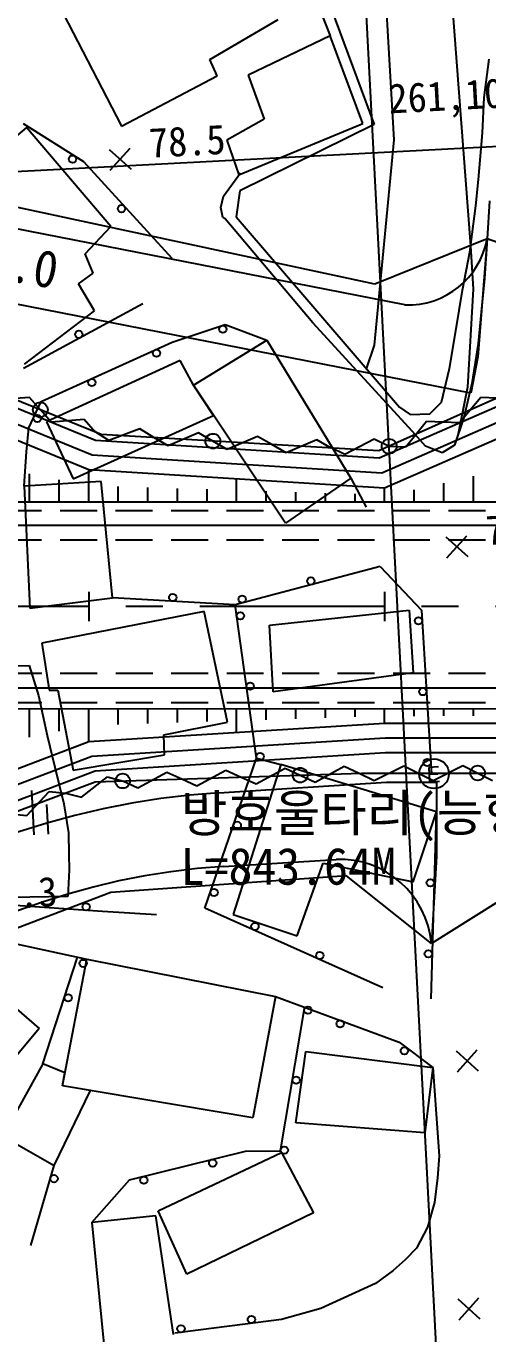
# Model space of a CAD drawing. Header units: millimetres. Extents: x 9574 to 10370, y 1103 to 1809.
# Drawn here: x 10174.2 to 10205.5, y 1423.1 to 1511.5 of the extents above; entities that cross this region are included whole.
import ezdxf
from ezdxf.xclip import XClip

# ---------------------------------------------------------------- set-up
doc = ezdxf.new("R2010")
doc.units = ezdxf.units.MM
doc.header["$LTSCALE"] = 10
doc.header["$MEASUREMENT"] = 0
doc.header["$XCLIPFRAME"] = 2
doc.linetypes.add('CENTER', pattern=[2, 1.25, -0.25, 0.25, -0.25])
doc.linetypes.add('HIDDEN', pattern=[0.375, 0.25, -0.125])
doc.layers.add('TZ-BASE', color=253, linetype='Continuous')
doc.layers.add('TZ-CABL', color=4, linetype='Continuous')
doc.styles.add('HANA', font='GulimChe.ttf')
doc.linetypes.add('ZIGZAG', pattern='A,0.0001,-0.2,[131,ltypeshp.shx,S=0.2,R=0,X=-0.2,Y=0],-0.4,[131,ltypeshp.shx,S=0.2,R=180,X=0.2,Y=0],-0.2', length=0.8001)

# ---------------------------------------------------------------- blocks, each defined once
blk = doc.blocks.new('JD-SDKSDK43SA')
at = {"layer": 'TZ-BASE'}
for p, q in [((552.288, -218.638), (524.838, 307.024)), ((542.348, 69.667, 78), (545.816, 24.391, 78)), ((540.636, 31.548, 79), (538.583, 67.281, 79)), ((532.952, 49.605, 79.529), (539.305, 32.595, 79.529)), ((535, 41.92, 81.258), (536.33, 38.578, 81.258)), ((517.959, 40.702, 83.664), (522.214, 32.471, 83.664)), ((280, 17.131), (700, 39.063)), ((528.181, 36.991, 83.664), (532.797, 39.69, 83.664)), ((536.33, 38.578, 81.258), (530.767, 35.918, 81.258)), ((538.527, 32.659, 81.258), (536.33, 38.578, 81.258)), ((528.682, 35.885, 83.664), (528.181, 36.991, 83.664)), ((546.738, 34.422, 79.529), (547.078, 37.01, 79.529)), ((522.214, 32.471, 83.664), (528.682, 35.885, 83.664)), ((530.767, 35.918, 81.258), (531.855, 32.937, 81.258)), ((546.606, 32.033, 79.529), (546.738, 34.422, 79.529)), ((531.855, 32.937, 81.258), (529.333, 31.538, 81.258)), ((515.789, 32.39, 82.01), (507.815, 25.669, 82.01)), ((515.574, 32.645, 80.346), (519.638, 30.086, 80.346)), ((521.488, 25.681, 82.01), (515.789, 32.39, 82.01)), ((530.147, 29.174, 81.258), (538.527, 32.659, 81.258)), ((539.305, 32.595, 79.529), (530.222, 28.104, 79.529)), ((546.344, 28.866, 79.529), (546.606, 32.033, 79.529)), ((521.458, 29.494, 78.519), (522.797, 30.98, 78.519)), ((529.333, 31.538, 81.258), (530.147, 29.174, 81.258)), ((539.307, 17.665, 79), (540.636, 31.548, 79)), ((519.638, 30.086, 80.346), (525.611, 23.556, 80.346)), ((521.385, 30.906, 78.519), (522.871, 29.567, 78.519)), ((539.335, 21.803), (504.222, 29.318)), ((539.335, 21.803), (504.222, 29.318)), ((529.114, 27.753, 70.591), (530.255, 29.329, 70.591)), ((546.176, 27.078, 79.529), (546.344, 28.866, 79.529)), ((541.378, 20.386), (505.253, 27.462)), ((528.94, 26.974, 70.591), (529.114, 27.753, 70.591)), ((530.222, 28.104, 79.529), (529.967, 26.356, 79.529)), ((547.091, 27.424, 70.591), (546.943, 24.863, 70.591)), ((529.065, 26.311, 70.591), (528.94, 26.974, 70.591)), ((545.763, 23.95, 79.529), (546.176, 27.078, 79.529)), ((519.751, 23.851, 82.01), (521.488, 25.681, 82.01)), ((529.217, 26.207, 70.591), (529.065, 26.311, 70.591)), ((535.139, 19.182, 70.591), (529.217, 26.207, 70.591)), ((529.967, 26.356, 79.529), (541.005, 13.466, 79.529)), ((546.943, 24.863), (539.335, 21.803)), ((546.943, 24.863), (539.335, 21.803)), ((546.943, 24.863), (546.309, 16.873)), ((546.943, 24.863, 70.591), (546.755, 22.17, 70.591)), ((559.999, 20.193), (546.943, 24.863)), ((559.999, 20.193), (546.943, 24.863)), ((545.271, 21.38, 79.529), (545.763, 23.95, 79.529)), ((545.816, 24.391, 78), (545.976, 21.446, 78)), ((520.301, 22.533, 82.01), (519.751, 23.851, 82.01)), ((545.828, 14.42), (504.292, 22.555)), ((519.31, 21.819, 82.01), (520.301, 22.533, 82.01)), ((546.755, 22.17, 70.591), (546.533, 19.907, 70.591)), ((520.389, 19.998, 82.01), (519.31, 21.819, 82.01)), ((544.804, 18.638, 79.529), (545.271, 21.38, 79.529)), ((545.976, 21.446, 78), (545.609, 14.819, 78)), ((523.65, 20.453, 80.002), (515.595, 16.096, 80.002)), ((515.667, 16.393, 82.01), (520.389, 19.998, 82.01)), ((546.533, 19.907, 70.591), (546.331, 17.775, 70.591)), ((500.564, 19.38), (520.452, 11.247)), ((525.63, 17.882, 79.409), (529.232, 19.072, 79.409)), ((529.232, 19.072, 79.409), (532.049, 18.002, 79.409)), ((541.886, 11.834, 70.591), (535.139, 19.182, 70.591)), ((539.64, 10.049), (559.343, 18.69)), ((544.377, 16.09, 79.529), (544.804, 18.638, 79.529)), ((500.281, 18.415), (520.226, 10.259)), ((516.792, 13.869, 79.409), (525.63, 17.882, 79.409)), ((527.076, 14.97, 80.076), (532.049, 18.002, 80.076)), ((532.049, 18.002, 80.076), (537.71, 8.668, 80.076)), ((539.82, 9.036), (559.671, 17.741)), ((546.331, 17.775, 70.591), (545.907, 15.077, 70.591)), ((499.999, 17.45), (520, 9.271)), ((538.781, 16.064, 79), (539.307, 17.665, 79)), ((546.309, 16.873), (545.828, 14.42)), ((526.173, 16.623, 80.126), (517.145, 12.476, 80.126)), ((527.076, 14.97, 80.126), (526.173, 16.623, 80.126)), ((540, 8.022), (559.999, 16.793)), ((543.854, 13.819, 79.529), (544.377, 16.09, 79.529)), ((545.907, 15.077, 70.591), (545.364, 12.784, 70.591)), ((533.295, 5.63, 80.076), (527.076, 14.97, 80.076)), ((528.441, 12.921, 80.126), (527.076, 14.97, 80.126)), ((545.609, 14.819, 78), (544.946, 11.561, 78)), ((515.995, 14.14), (513.765, 13.966)), ((515.957, 12.085, 79.409), (516.792, 13.869, 79.409)), ((516.733, 13.3), (515.995, 14.14)), ((517.471, 12.46), (516.733, 13.3)), ((541.005, 13.466, 79.529), (541.727, 12.99, 79.529)), ((543.059, 13.025, 79.529), (543.854, 13.819, 79.529)), ((546.495, 14.139), (545.071, 12.415)), ((547.612, 14.087), (546.495, 14.139)), ((517.145, 12.476, 80.126), (518.943, 8.631, 80.126)), ((519.701, 12.634), (517.471, 12.46)), ((518.943, 8.631, 80.126), (528.441, 12.921, 80.126)), ((520.439, 11.795), (519.701, 12.634)), ((542.842, 12.506), (541.424, 10.777)), ((541.727, 12.99, 79.529), (543.059, 13.025, 79.529)), ((543.959, 12.458), (542.842, 12.506)), ((545.071, 12.415), (543.955, 12.467)), ((545.364, 12.784, 70.591), (544.726, 10.919, 70.591)), ((515.785, 10.447, 79.409), (515.957, 12.085, 79.409)), ((521.365, 11.222), (520.42, 11.821)), ((523.456, 12.015), (521.365, 11.222)), ((524.4, 11.417), (523.456, 12.015)), ((527.424, 11.738), (525.369, 10.859)), ((528.393, 11.18), (527.424, 11.738)), ((531.417, 11.501), (529.362, 10.622)), ((532.386, 10.943), (531.417, 11.501)), ((542.771, 10.847, 70.591), (541.886, 11.834, 70.591)), ((520.452, 11.247), (539.64, 10.049)), ((525.369, 10.859), (524.4, 11.417)), ((529.362, 10.622), (528.393, 11.18)), ((533.355, 10.384), (532.386, 10.943)), ((535.41, 11.264), (533.355, 10.384)), ((536.379, 10.706), (535.41, 11.264)), ((537.313, 10.288), (536.307, 10.776)), ((539.301, 11.313), (537.313, 10.288)), ((540.307, 10.825), (539.301, 11.313)), ((541.424, 10.777), (540.307, 10.825)), ((543.901, 10.382, 70.591), (542.771, 10.847, 70.591)), ((544.726, 10.919, 70.591), (543.901, 10.382, 70.591)), ((515.645, 8.138, 79.409), (515.785, 10.447, 79.409)), ((520.226, 10.259), (539.82, 9.036)), ((516, 7.071), (515.999, 8.973)), ((520, 7.071), (519.999, 9.271)), ((520, 9.271), (540, 8.022)), ((520.839, 8.444, 79.409), (515.645, 8.138, 79.409)), ((515.645, 8.138, 79.409), (516.031, -0.107, 79.409)), ((518, 7.071), (517.999, 8.572)), ((521.603, 0.596, 79.409), (520.839, 8.444, 79.409)), ((522, 7.071), (522, 8.109)), ((524, 7.071), (524, 8.047)), ((526, 7.072), (526, 7.984)), ((530, 7.072), (529.999, 8.647)), ((537.71, 8.668, 80.076), (533.295, 5.63, 80.076)), ((537.71, 8.668, 80.076), (538.751, 6.723, 80.076)), ((540, 7.072), (540, 8.022)), ((544, 7.072), (543.999, 8.35)), ((546, 7.073), (545.999, 8.807)), ((280, 7.059), (700, 7.08)), ((528, 7.072), (528, 7.922)), ((532, 7.072), (532, 7.797)), ((534, 7.072), (534, 7.735)), ((536, 7.072), (536, 7.672)), ((538, 7.072), (538, 7.61)), ((542, 7.072), (542, 7.893)), ((544.139, 4.714, 78.197), (545.625, 3.375, 78.197)), ((544.213, 3.302, 78.197), (545.552, 4.788, 78.197)), ((539.694, 2.706, 79.409), (529.895, 0.109, 79.409)), ((539.694, 2.706, 79.486), (542.5, -0.251, 79.486)), ((520, 1), (520, -1)), ((540, 1), (540, -1)), ((516.031, -0.107, 79.409), (521.603, 0.596, 79.409)), ((529.895, 0.109, 79.409), (521.603, 0.596, 79.409)), ((531.347, -10.257, 79.409), (529.895, 0.109, 79.409)), ((527.797, -0.339, 81.365), (516.823, -2.473, 81.365)), ((529.388, -7.822, 81.365), (527.797, -0.339, 81.365)), ((532.228, -1.256, 79.947), (541.66, -0.258, 79.947)), ((541.66, -0.258, 79.947), (541.942, -4.486, 79.947)), ((542.5, -0.251, 79.486), (543.176, -11.346, 79.486)), ((532.473, -5.764, 79.947), (532.228, -1.256, 79.947)), ((516.823, -2.473, 81.365), (517.336, -5.663, 81.365)), ((515.064, -4.015, 77.101), (515.966, -3.992, 77.101)), ((515.966, -3.992, 77.101), (516.599, -6.018, 77.101)), ((541.942, -4.486, 79.947), (532.473, -5.764, 79.947)), ((516.599, -6.018, 77.101), (517.185, -8.711, 77.101)), ((517.336, -5.663, 81.365), (517.916, -5.648, 81.365)), ((517.916, -5.648, 81.365), (518.96, -11.06, 81.365)), ((700, -6.92), (280.001, -6.941)), ((516, -8.831), (516, -6.929)), ((518, -8.43), (518, -6.929)), ((520, -9.129), (520, -6.929)), ((522, -7.966), (522, -6.929)), ((524, -7.904), (524, -6.929)), ((526, -7.841), (526, -6.928)), ((528, -7.778), (528, -6.928)), ((530, -8.503), (530, -6.928)), ((532, -7.653), (532, -6.928)), ((534, -7.591), (534, -6.928)), ((536, -7.528), (536, -6.928)), ((538, -7.465), (538, -6.928)), ((540, -7.878), (540, -6.928)), ((542, -7.403), (542, -6.928)), ((544, -7.402), (544, -6.928)), ((546, -7.402), (546, -6.927)), ((520, -9.129), (540, -7.878)), ((525.089, -8.665, 81.365), (529.388, -7.822, 81.365)), ((540, -7.878), (560, -7.877)), ((517.185, -8.711, 77.101), (517.713, -10.868, 77.101)), ((525.124, -10.018, 81.365), (525.089, -8.665, 81.365)), ((500.001, -16.73), (520, -9.129)), ((520.214, -10.117), (540.032, -8.878)), ((540.032, -8.878), (559.737, -8.877)), ((500.275, -17.695), (520.214, -10.117)), ((518.96, -11.06, 81.365), (525.124, -10.018, 81.365)), ((520.428, -11.106), (540.063, -9.878)), ((527.848, -20.385, 79.409), (531.347, -10.257, 79.409)), ((531.347, -10.257, 80.763), (532.988, -10.674, 80.763)), ((540.063, -9.878), (559.473, -9.877)), ((500.549, -18.661), (520.428, -11.106)), ((517.713, -10.868, 77.101), (518.315, -13.345, 77.101)), ((523.315, -12.258), (525.281, -11.194)), ((525.281, -11.194), (526.297, -11.661)), ((527.313, -12.129), (529.279, -11.064)), ((529.279, -11.064), (530.295, -11.532)), ((532.988, -10.674, 80.763), (529.768, -20.818, 80.763)), ((531.311, -11.999), (533.277, -10.935)), ((543.498, -13.883, 80.763), (532.988, -10.674, 80.763)), ((533.277, -10.935), (534.293, -11.402)), ((534.293, -11.402), (535.309, -11.869)), ((535.309, -11.869), (537.275, -10.805)), ((537.275, -10.805), (538.291, -11.273)), ((538.291, -11.273), (539.291, -11.773)), ((539.291, -11.773), (541.291, -10.773)), ((541.291, -10.773), (542.291, -11.273)), ((542.291, -11.264), (543.291, -11.763)), ((543.654, -10.844, 78.111), (542.99, -10.879, 78.111)), ((542.99, -10.879, 78.111), (543.04, -11.84, 78.111)), ((543.596, -11.329, 78.111), (543.015, -11.36, 78.111)), ((543.291, -11.763), (545.29, -10.76)), ((545.29, -10.76), (546.291, -11.259)), ((546.291, -11.259), (547.291, -11.758)), ((519.521, -12.896), (521.277, -11.512)), ((521.277, -11.512), (522.357, -11.799)), ((522.299, -11.791), (523.315, -12.258)), ((526.297, -11.661), (527.313, -12.129)), ((528.794, -12.586), (540.125, -11.878)), ((530.295, -11.532), (531.311, -11.999)), ((540.125, -11.878), (543.498, -11.877)), ((543.04, -11.84, 78.111), (543.704, -11.806, 78.111)), ((560.001, -12.197), (543.171, -22.783)), ((560.001, -12.197), (543.171, -22.783)), ((543.498, -11.877), (543.498, -16.877)), ((515.808, -14.139), (517.331, -12.501)), ((516.124, -12.44, 76.843), (516.28, -15.436, 76.843)), ((517.331, -12.501), (518.442, -12.619)), ((518.44, -12.609), (519.521, -12.896)), ((514.696, -14.021), (515.808, -14.139)), ((517.279, -15.384, 76.843), (517.175, -13.387, 76.843)), ((518.315, -13.345, 77.101), (518.624, -15.294, 77.101)), ((541.922, -18.61, 80.763), (543.498, -13.883, 80.763)), ((543.478, -13.918, 80.389), (543.118, -26.523, 80.389)), ((518.624, -15.294, 77.101), (518.661, -16.755, 77.101)), ((518.661, -16.755, 77.101), (518.689, -17.807, 77.101)), ((529.106, -17.577), (536.715, -17.101)), ((534.084, -22.254, 80.763), (535.849, -17.349, 80.763)), ((535.849, -17.349, 80.763), (541.922, -18.61, 80.763)), ((543.498, -16.877), (543.171, -22.783)), ((518.689, -17.807, 77.101), (518.586, -19.615, 77.101)), ((537.427, -18.21), (521.499, -19.338)), ((537.427, -18.21), (521.499, -19.338)), ((543.171, -22.783), (537.427, -18.21)), ((543.171, -22.783), (537.427, -18.21)), ((521.499, -19.338), (491.91, -30.546)), ((521.499, -19.338), (491.91, -30.546)), ((520.934, -20.629, 74.867), (514.064, -20.141, 74.867)), ((518.586, -19.615, 77.101), (514.739, -19.672, 77.101)), ((524.571, -20.835, 74.867), (520.934, -20.629, 74.867)), ((539.874, -25.769, 79.409), (527.848, -20.385, 79.409)), ((529.768, -20.818, 80.763), (534.084, -22.254, 80.763)), ((508.529, -21.36, 80.785), (519.873, -23.848, 80.785)), ((516.902, -30.922, 80.828), (519.214, -23.779, 80.828)), ((518.225, -32.404, 80.785), (519.873, -23.848, 80.785)), ((519.873, -23.848, 80.785), (532.621, -26.355, 80.785)), ((532.621, -26.355, 80.785), (531.093, -34.564, 80.785)), ((532.621, -26.355, 80.785), (540.98, -29.458, 80.785)), ((514.595, -26.738, 80.871), (516.641, -28.533, 80.871)), ((532.96, -36.803, 80.312), (534.607, -27.035, 80.312)), ((516.641, -28.533, 80.871), (511.428, -34.753, 80.871)), ((540.98, -29.458, 80.785), (543.259, -31.174, 80.785)), ((544.848, -30.045, 78.455), (546.334, -31.384, 78.455)), ((544.922, -31.458, 78.455), (546.26, -29.972, 78.455)), ((516.902, -30.922, 80.828), (514.191, -35.807, 80.828)), ((518.393, -31.533, 80.828), (516.902, -30.922, 80.828)), ((534.005, -34.918, 80.935), (534.674, -30.085, 80.935)), ((534.674, -30.085, 80.935), (543.259, -31.174, 80.935)), ((518.225, -32.404, 80.828), (518.393, -31.533, 80.828)), ((543.259, -31.174, 80.935), (542.729, -35.594, 80.935)), ((543.259, -31.174, 80.935), (543.695, -37.147, 80.935)), ((531.093, -34.564, 80.785), (518.225, -32.404, 80.785)), ((520.126, -32.723, 80.828), (518.225, -32.404, 80.828)), ((517.66, -37.781, 80.828), (520.126, -32.723, 80.828)), ((542.729, -35.594, 80.935), (534.005, -34.918, 80.935)), ((514.191, -35.807, 80.828), (517.66, -37.781, 80.828)), ((522.758, -38.766, 80.312), (530.596, -36.821, 80.312)), ((524.701, -40.857, 80.505), (533.025, -36.921, 80.505)), ((530.596, -36.821, 80.312), (532.96, -36.803, 80.312)), ((533.025, -36.921, 80.505), (535.195, -40.993, 80.505)), ((516.081, -43.196, 80.828), (517.66, -37.781, 80.828)), ((543.695, -37.147, 80.935), (543.582, -38.634, 80.935)), ((520.206, -41.64, 80.312), (522.758, -38.766, 80.312)), ((543.582, -38.634, 80.935), (543.368, -40.295, 80.935)), ((543.368, -40.295, 80.935), (542.895, -41.961, 80.935)), ((524.536, -41.184, 80.312), (520.206, -41.64, 80.312)), ((525.734, -49.214, 80.312), (524.536, -41.184, 80.312)), ((526.639, -45.149, 80.505), (524.701, -40.857, 80.505)), ((535.195, -40.993, 80.505), (526.639, -45.149, 80.505)), ((520.206, -41.64, 80.312), (521.022, -49.874, 80.312)), ((542.895, -41.961, 80.935), (542.159, -43.378, 80.935)), ((541.384, -44.172, 80.935), (540.585, -44.88, 80.935)), ((542.159, -43.378, 80.935), (541.384, -44.172, 80.935)), ((540.585, -44.88, 80.935), (539.383, -45.772, 80.935)), ((539.383, -45.772, 80.935), (535.687, -47.458, 80.935)), ((544.961, -46.808, 78.734), (546.447, -48.147, 78.734)), ((545.035, -48.22, 78.734), (546.374, -46.734, 78.734)), ((535.687, -47.458, 80.131), (533.02, -48.193, 80.131)), ((533.02, -48.193, 80.131), (525.822, -49.133, 80.131))]:
    blk.add_line(p, q, dxfattribs=at)
at = {"layer": 'TZ-BASE', "ltscale": 0.2}
for p, q in [((559.043, 19.151), (546.773, 13.715)), ((520.85, 11.628), (514.623, 14.157)), ((546.773, 13.715), (539.61, 10.514)), ((539.61, 10.514), (520.85, 11.628)), ((520.444, -11.851), (538.438, -11.268)), ((538.438, -11.268), (560.107, -11.244)), ((515.894, -13.573), (520.444, -11.851)), ((500.888, -19.187), (515.894, -13.573))]:
    blk.add_line(p, q, dxfattribs=at)
at = {"layer": 'TZ-BASE', "linetype": 'CENTER', "flags": 128}
blk.add_lwpolyline([(700, 0), (280, 0), (0, 0)], dxfattribs=at)
at = {"layer": 'TZ-BASE'}
for centre, radius in [((518.909, 30.251, 80.346), 0.25), ((522.219, 26.896, 80.346), 0.25), ((519.332, 18.4, 80.002), 0.25), ((529.068, 18.756, 79.409), 0.25), ((524.584, 17.134, 79.409), 0.25), ((520.213, 15.149, 79.409), 0.25), ((516.733, 13.3), 0.5), ((516.527, 12.717, 79.409), 0.25), ((528.393, 11.18), 0.5), ((540.307, 10.825), 0.5), ((535.015, 1.723, 79.409), 0.25), ((525.679, 0.606, 79.409), 0.25), ((530.375, 0.493, 79.409), 0.25), ((530.25, -0.632, 79.409), 0.25), ((542.294, -0.963, 79.486), 0.25), ((530.916, -5.386, 79.409), 0.25), ((542.586, -5.754, 79.486), 0.25), ((531.582, -10.14, 79.409), 0.25), ((543.345, -11.309, 78.111), 1), ((542.878, -10.546, 79.486), 0.25), ((522.299, -11.791), 0.5), ((534.293, -11.402), 0.5), ((546.291, -11.259), 0.5), ((530.042, -14.796, 79.409), 0.25), ((543.093, -18.684, 80.389), 0.25), ((528.475, -19.333, 79.409), 0.25), ((519.823, -20.301, 74.867), 0.25), ((531.237, -21.629, 79.409), 0.25), ((535.618, -23.591, 79.409), 0.25), ((542.956, -23.482, 80.389), 0.25), ((519.626, -24.127, 77.927), 0.25), ((518.609, -26.456, 80.828), 0.25), ((534.817, -27.287, 80.312), 0.25), ((536.997, -28.21, 80.935), 0.25), ((541.336, -30.038, 80.935), 0.25), ((534.019, -32.02, 80.312), 0.25), ((533.221, -36.754, 80.312), 0.25), ((528.381, -37.627, 80.312), 0.25), ((517.656, -38.681, 80.828), 0.25), ((523.722, -38.783, 80.312), 0.25), ((526.236, -48.828, 80.131), 0.25), ((530.996, -48.206, 80.131), 0.25)]:
    blk.add_circle(centre, radius, dxfattribs=at)
for centre, radius, start, end in [((541.552, 25.867), 5.484, 268.18542, 349.44288), ((532.071, -64.984), 52.5, 93.57921, 110.80967), ((532.071, -64.984), 47.5, 93.57921, 110.80967), ((536.951, -23.342), 6.246, 5.13455, 92.16084)]:
    blk.add_arc(centre, radius, start, end, dxfattribs=at)
at = {"layer": 'TZ-BASE', "style": 'HANA'}
for s, height, rotation, p in [('261,100', 2, 2.9893, (540.317, 33.333)), ('78.5', 2, 2.9893, (524.125, 30.341, 78.519)), ('길내기5.0', 2.5, 349.68306, (503.65, 24.019)), ('78.2', 2, 2.9893, (546.88, 4.149, 78.197)), ('방호울타리(능형망)', 2.5, 0.09457, (526.24, -15.233)), ('L=843.64M', 2.5, 0.09457, (526.217, -18.822)), ('76.3', 2, 2.9893, (512.763, -20.51, 76.285))]:
    blk.add_text(s, height=height, rotation=rotation, dxfattribs=at).set_placement(p)

msp = doc.modelspace()

# ---------------------------------------------------------------- linework, layer by layer
at = {"layer": 'TZ-CABL', "linetype": 'HIDDEN', "elevation": -59.377}
for points in [[(10150.289, 1478.759), (10296.611, 1478.759)], [(10150.542, 1477.759), (10296.357, 1477.759)], [(10150.289, 1476.759), (10296.611, 1476.759)], [(10150.299, 1467.759), (10296.62, 1467.759)], [(10150.552, 1466.759), (10296.367, 1466.759)], [(10150.299, 1465.759), (10296.62, 1465.759)]]:
    msp.add_lwpolyline(points, dxfattribs=at)
at = {"layer": 'TZ-CABL', "linetype": 'ZIGZAG', "ltscale": 0.5, "elevation": -59.377}
for points in [[(10150.542, 1477.759), (10296.357, 1477.759)], [(10150.552, 1466.759), (10296.367, 1466.759)]]:
    msp.add_lwpolyline(points, dxfattribs=at)

# ---------------------------------------------------------------- block references
at = {"layer": 'TZ-BASE'}
ref = msp.add_blockref('JD-SDKSDK43SA', (9658.474, 1472.259, -59.377), dxfattribs=at)
XClip(ref).set_block_clipping_path([(-0.0310036678, 75), (699.9999999929, 75.0000000632), (699.9999999987, -74.9999999368), (0.0310036678, -75)])

doc.saveas('drawing.dxf')
